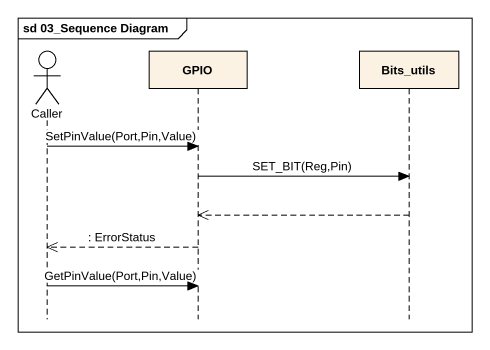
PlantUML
@startuml
mainframe sd 03_Sequence Diagram
hide footbox
actor Caller
participant GPIO
participant Bits_utils

Caller -> GPIO : SetPinValue(Port,Pin,Value)
GPIO -> Bits_utils : SET_BIT(Reg,Pin)
Bits_utils -->> GPIO
GPIO -->> Caller : : ErrorStatus
Caller -> GPIO : GetPinValue(Port,Pin,Value)
@enduml
